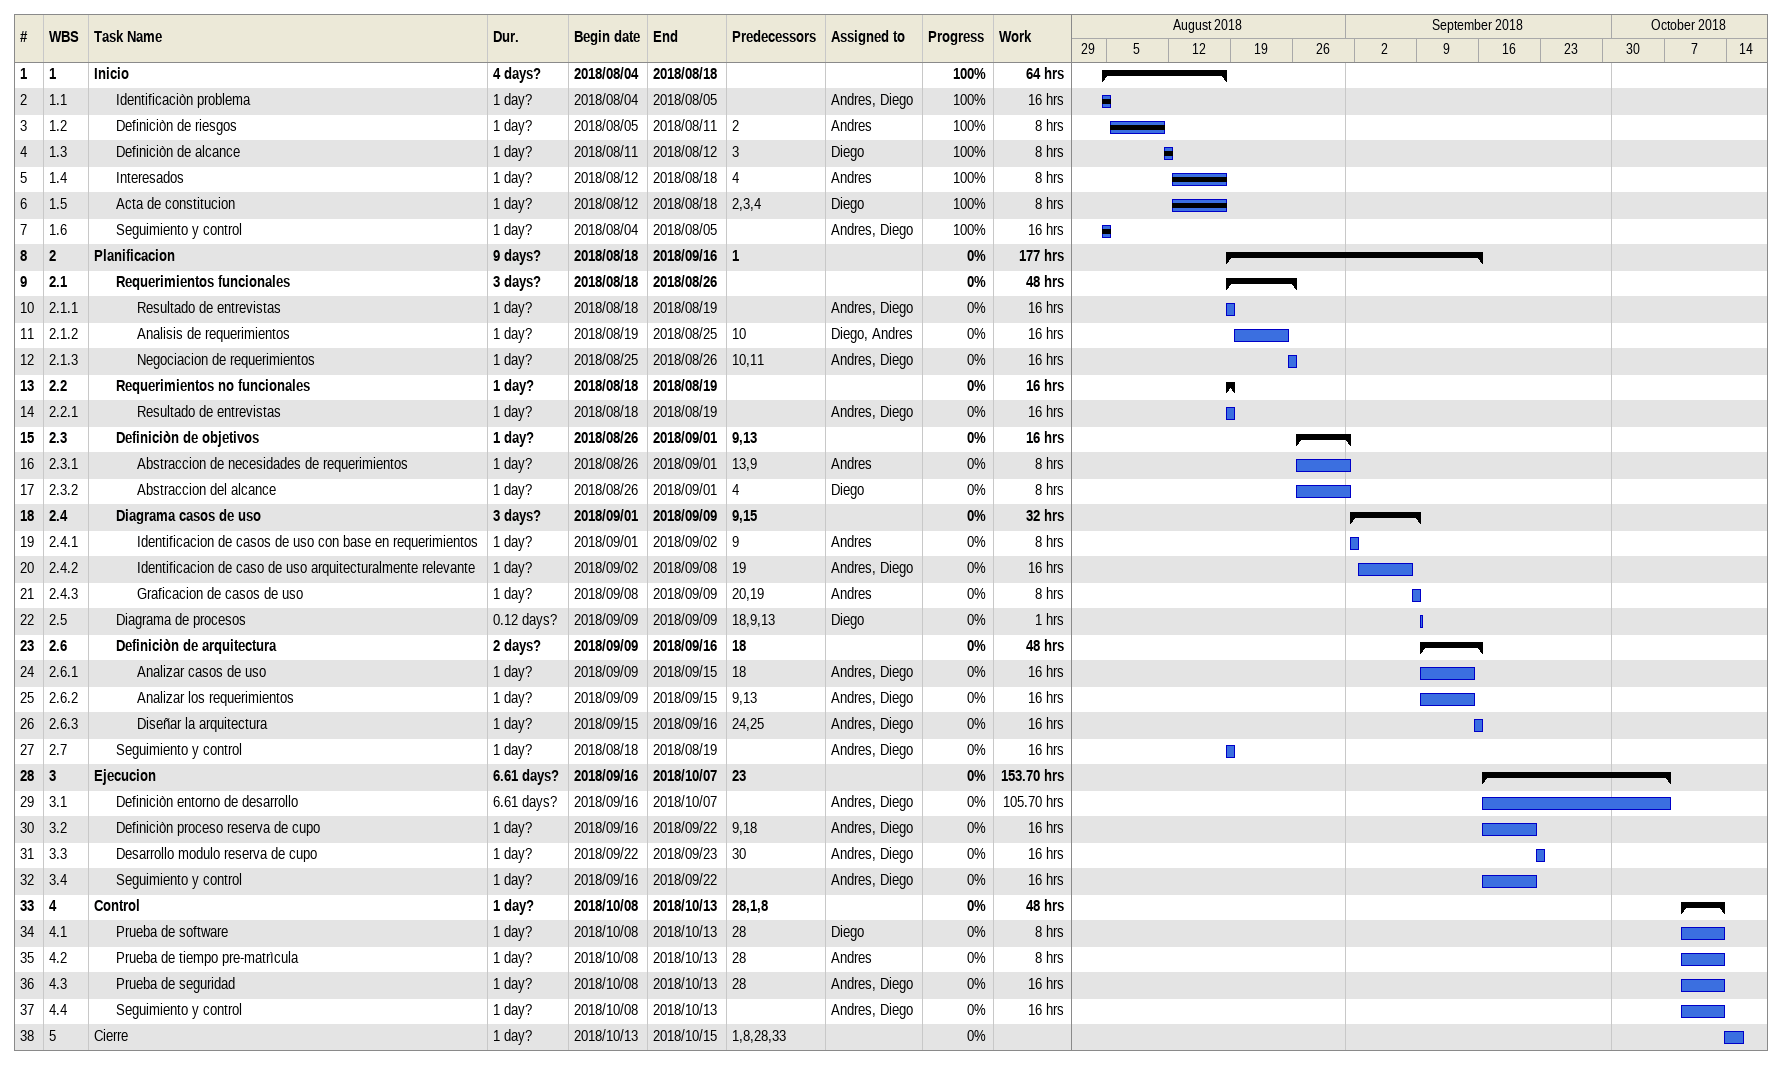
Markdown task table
| ID | WBS | Task | Duration | Start | Finish | Predecessors | Resources | % complete | Work (h) |
|---|---|---|---|---|---|---|---|---|---|
| 1 | 1 | **Inicio** | 4d? | 2018-08-04 | 2018-08-18 |  |  | 100 | 64 |
| 2 | 1.1 | Identificaciòn problema | 1d? | 2018-08-04 | 2018-08-05 |  | Andres, Diego | 100 | 16 |
| 3 | 1.2 | Definiciòn de riesgos | 1d? | 2018-08-05 | 2018-08-11 | 2 | Andres | 100 | 8 |
| 4 | 1.3 | Definiciòn de alcance | 1d? | 2018-08-11 | 2018-08-12 | 3 | Diego | 100 | 8 |
| 5 | 1.4 | Interesados | 1d? | 2018-08-12 | 2018-08-18 | 4 | Andres | 100 | 8 |
| 6 | 1.5 | Acta de constitucion | 1d? | 2018-08-12 | 2018-08-18 | 2, 3, 4 | Diego | 100 | 8 |
| 7 | 1.6 | Seguimiento y control | 1d? | 2018-08-04 | 2018-08-05 |  | Andres, Diego | 100 | 16 |
| 8 | 2 | **Planificacion** | 9d? | 2018-08-18 | 2018-09-16 | 1 |  | 0 | 177 |
| 9 | 2.1 | **Requerimientos funcionales** | 3d? | 2018-08-18 | 2018-08-26 |  |  | 0 | 48 |
| 10 | 2.1.1 | Resultado de entrevistas | 1d? | 2018-08-18 | 2018-08-19 |  | Andres, Diego | 0 | 16 |
| 11 | 2.1.2 | Analisis de requerimientos | 1d? | 2018-08-19 | 2018-08-25 | 10 | Diego, Andres | 0 | 16 |
| 12 | 2.1.3 | Negociacion de requerimientos | 1d? | 2018-08-25 | 2018-08-26 | 10, 11 | Andres, Diego | 0 | 16 |
| 13 | 2.2 | **Requerimientos no funcionales** | 1d? | 2018-08-18 | 2018-08-19 |  |  | 0 | 16 |
| 14 | 2.2.1 | Resultado de entrevistas | 1d? | 2018-08-18 | 2018-08-19 |  | Andres, Diego | 0 | 16 |
| 15 | 2.3 | **Definiciòn de objetivos** | 1d? | 2018-08-26 | 2018-09-01 | 9, 13 |  | 0 | 16 |
| 16 | 2.3.1 | Abstraccion de necesidades de requerimientos | 1d? | 2018-08-26 | 2018-09-01 | 13, 9 | Andres | 0 | 8 |
| 17 | 2.3.2 | Abstraccion del alcance | 1d? | 2018-08-26 | 2018-09-01 | 4 | Diego | 0 | 8 |
| 18 | 2.4 | **Diagrama casos de uso** | 3d? | 2018-09-01 | 2018-09-09 | 9, 15 |  | 0 | 32 |
| 19 | 2.4.1 | Identificacion de casos de uso con base en requerimientos | 1d? | 2018-09-01 | 2018-09-02 | 9 | Andres | 0 | 8 |
| 20 | 2.4.2 | Identificacion de caso de uso arquitecturalmente relevante | 1d? | 2018-09-02 | 2018-09-08 | 19 | Andres, Diego | 0 | 16 |
| 21 | 2.4.3 | Graficacion de casos de uso | 1d? | 2018-09-08 | 2018-09-09 | 20, 19 | Andres | 0 | 8 |
| 22 | 2.5 | Diagrama de procesos | 0.12d? | 2018-09-09 | 2018-09-09 | 18, 9, 13 | Diego | 0 | 1 |
| 23 | 2.6 | **Definiciòn de arquitectura** | 2d? | 2018-09-09 | 2018-09-16 | 18 |  | 0 | 48 |
| 24 | 2.6.1 | Analizar casos de uso | 1d? | 2018-09-09 | 2018-09-15 | 18 | Andres, Diego | 0 | 16 |
| 25 | 2.6.2 | Analizar los requerimientos | 1d? | 2018-09-09 | 2018-09-15 | 9, 13 | Andres, Diego | 0 | 16 |
| 26 | 2.6.3 | Diseñar la arquitectura | 1d? | 2018-09-15 | 2018-09-16 | 24, 25 | Andres, Diego | 0 | 16 |
| 27 | 2.7 | Seguimiento y control | 1d? | 2018-08-18 | 2018-08-19 |  | Andres, Diego | 0 | 16 |
| 28 | 3 | **Ejecucion** | 6.61d? | 2018-09-16 | 2018-10-07 | 23 |  | 0 | 153.70 |
| 29 | 3.1 | Definiciòn entorno de desarrollo | 6.61d? | 2018-09-16 | 2018-10-07 |  | Andres, Diego | 0 | 105.70 |
| 30 | 3.2 | Definiciòn proceso reserva de cupo | 1d? | 2018-09-16 | 2018-09-22 | 9, 18 | Andres, Diego | 0 | 16 |
| 31 | 3.3 | Desarrollo modulo reserva de cupo | 1d? | 2018-09-22 | 2018-09-23 | 30 | Andres, Diego | 0 | 16 |
| 32 | 3.4 | Seguimiento y control | 1d? | 2018-09-16 | 2018-09-22 |  | Andres, Diego | 0 | 16 |
| 33 | 4 | **Control** | 1d? | 2018-10-08 | 2018-10-13 | 28, 1, 8 |  | 0 | 48 |
| 34 | 4.1 | Prueba de software | 1d? | 2018-10-08 | 2018-10-13 | 28 | Diego | 0 | 8 |
| 35 | 4.2 | Prueba de tiempo pre-matrìcula | 1d? | 2018-10-08 | 2018-10-13 | 28 | Andres | 0 | 8 |
| 36 | 4.3 | Prueba de seguridad | 1d? | 2018-10-08 | 2018-10-13 | 28 | Andres, Diego | 0 | 16 |
| 37 | 4.4 | Seguimiento y control | 1d? | 2018-10-08 | 2018-10-13 |  | Andres, Diego | 0 | 16 |
| 38 | 5 | Cierre | 1d? | 2018-10-13 | 2018-10-15 | 1, 8, 28, 33 |  | 0 |  |
